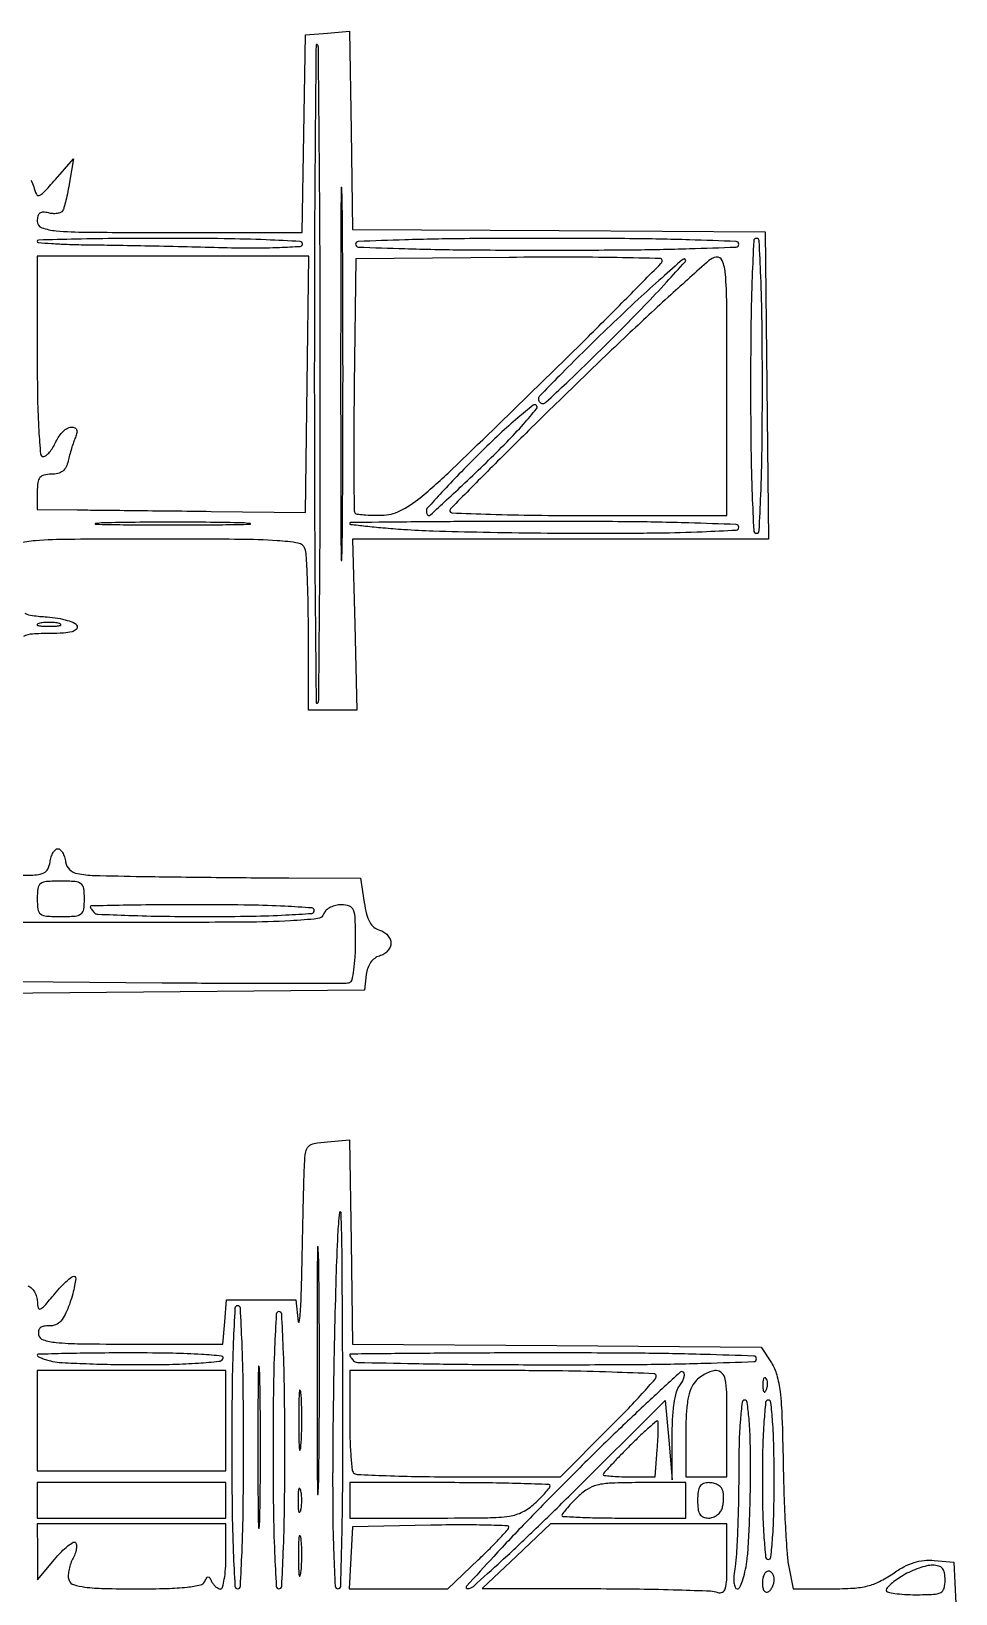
# Model space of a CAD drawing. Header units: millimetres. Extents: x -35961 to -35580, y 154458 to 154764.
# Drawn here: x -35921.816 to -35919.845, y 154645.311 to 154648.64 of the extents above; entities that cross this region are included whole.
import ezdxf

# ---------------------------------------------------------------- set-up
doc = ezdxf.new("R2010")
doc.units = ezdxf.units.MM
doc.header["$MEASUREMENT"] = 0
doc.layers.get('0').update_dxf_attribs({"color": 253})

msp = doc.modelspace()

# ---------------------------------------------------------------- linework, layer by layer
at = {"color": 0, "elevation": 0}
for points in [[(-35921.8163, 154648.322, -0.067766), (-35921.8105, 154648.3087, 0.041406), (-35921.8047, 154648.2928, 0.38218), (-35921.7985, 154648.2902, 0.12653), (-35921.7895, 154648.2961, 0.005538), (-35921.7642, 154648.3244), (-35921.7258, 154648.3683), (-35921.7341, 154648.3182, -0.008539), (-35921.7377, 154648.2982, -0.010412), (-35921.7419, 154648.2796, -0.009072), (-35921.7459, 154648.2642, -0.069472), (-35921.749, 154648.2574, -0.155806), (-35921.7532, 154648.2538, -0.063636), (-35921.7605, 154648.2517, -0.054583), (-35921.7697, 154648.2514, -0.04564), (-35921.7792, 154648.253, 0.057165), (-35921.7903, 154648.2546, 0.169092), (-35921.7975, 154648.2523, 0.173231), (-35921.8016, 154648.2461, 0.060579), (-35921.8029, 154648.2352, 0.315308), (-35921.7932, 154648.2214, 0.0662), (-35921.7628, 154648.2147, 0.019735), (-35921.6985, 154648.2118, 0.001422), (-35921.5205, 154648.2113), (-35921.2382, 154648.2113), (-35921.2347, 154648.4217), (-35921.2313, 154648.6322), (-35921.1845, 154648.6361), (-35921.1377, 154648.6399), (-35921.1342, 154648.4288), (-35921.1308, 154648.2176), (-35920.691, 154648.2152), (-35920.2513, 154648.2129), (-35920.248, 154647.8854), (-35920.2446, 154647.558), (-35920.6877, 154647.558), (-35921.1308, 154647.558), (-35921.1264, 154647.3758), (-35921.1221, 154647.1936), (-35921.1736, 154647.1936), (-35921.225, 154647.1936), (-35921.225, 154647.3559, 0.004361), (-35921.2256, 154647.4195, 0.006099), (-35921.2272, 154647.4764, 0.003815), (-35921.2296, 154647.524, 0.077482), (-35921.2326, 154647.5381, 0.266203), (-35921.2465, 154647.5494, 0.025136), (-35921.2917, 154647.5546, 0.014057), (-35921.3719, 154647.5574, 0.001741), (-35921.5467, 154647.558, 0.001405), (-35921.7344, 154647.5574, 0.016781), (-35921.8069, 154647.5546, 0.045843), (-35921.8432, 154647.5486, 0.341076)], [(-35921.8292, 154647.3999, 0.078438), (-35921.8128, 154647.3951, 0.015067), (-35921.7819, 154647.3922, -0.023779), (-35921.7588, 154647.3896, -0.034158), (-35921.7388, 154647.3849, -0.037), (-35921.7237, 154647.379, -0.204796), (-35921.7181, 154647.3727, -0.29189), (-35921.7199, 154647.3656, -0.122461), (-35921.7288, 154647.3606, -0.052838), (-35921.7466, 154647.3577, -0.013565), (-35921.7758, 154647.357, 0.016688), (-35921.8133, 154647.3557, 0.095321), (-35921.8325, 154647.3507, 0.122001)], [(-35921.8362, 154646.8418, 0.015023), (-35921.8044, 154646.8428, 0.094191), (-35921.7887, 154646.8468, 0.170441), (-35921.7802, 154646.8551, 0.079845), (-35921.7755, 154646.8701, -0.041303), (-35921.7731, 154646.8809, -0.056112), (-35921.769, 154646.8901, -0.069458), (-35921.7641, 154646.8963, -0.193098), (-35921.759, 154646.8984, -0.193098), (-35921.7538, 154646.8963, -0.069458), (-35921.7489, 154646.8901, -0.056112), (-35921.7448, 154646.8809, -0.041303), (-35921.7424, 154646.8701, 0.167425), (-35921.7342, 154646.854, 0.145964), (-35921.7173, 154646.8453, 0.039917), (-35921.6814, 154646.8415, 0.002729), (-35921.579, 154646.8393, 0.000912), (-35921.507, 154646.8383, 0.000552), (-35921.4216, 154646.8373, 0.000553), (-35921.3368, 154646.8366, 0.000972), (-35921.2668, 154646.8362), (-35921.1138, 154646.8356), (-35921.106, 154646.7835, 0.025498), (-35921.1011, 154646.759, 0.063705), (-35921.0943, 154646.742, 0.090901), (-35921.0853, 154646.731, 0.112227), (-35921.0737, 154646.725, -0.075723), (-35921.0643, 154646.7209, -0.071615), (-35921.0563, 154646.7142, -0.075851), (-35921.051, 154646.7059, -0.106375), (-35921.0491, 154646.6974, -0.10583), (-35921.0509, 154646.6888, -0.075852), (-35921.0563, 154646.6805, -0.07174), (-35921.0642, 154646.6738, -0.07614), (-35921.0735, 154646.6698, 0.096063), (-35921.0838, 154646.6648, 0.078321), (-35921.0924, 154646.6561, 0.070384), (-35921.0985, 154646.6442, 0.055797), (-35921.1018, 154646.6301), (-35921.1056, 154646.5968), (-35921.4983, 154646.5935), (-35921.8909, 154646.5902)], [(-35921.8228, 154645.9673, -0.103529), (-35921.8152, 154645.9624, -0.065705), (-35921.8087, 154645.954, -0.061867), (-35921.8042, 154645.9436, -0.067501), (-35921.8026, 154645.9328, 0.060828), (-35921.8009, 154645.9201, 0.467139), (-35921.7961, 154645.9178, 0.105605), (-35921.7874, 154645.9244, 0.006235), (-35921.7659, 154645.9497, -0.015529), (-35921.7514, 154645.9661, -0.025998), (-35921.7382, 154645.9788, -0.024313), (-35921.7273, 154645.9873, -0.365231), (-35921.7228, 154645.9869, -0.22814), (-35921.721, 154645.9819, -0.018634), (-35921.7232, 154645.9676, -0.022084), (-35921.7273, 154645.95, -0.01508), (-35921.7334, 154645.9305, -0.024017), (-35921.7432, 154645.9063, -0.075813), (-35921.7528, 154645.8917, -0.115144), (-35921.7638, 154645.8841, -0.104913), (-35921.7774, 154645.8818, 0.05134), (-35921.7889, 154645.881, 0.132215), (-35921.7964, 154645.8776, 0.169847), (-35921.8001, 154645.8715, 0.099494), (-35921.8001, 154645.8629, 0.278137), (-35921.7904, 154645.8521, 0.048903), (-35921.7625, 154645.8465, 0.022063), (-35921.7109, 154645.8437, 0.002932), (-35921.6017, 154645.843), (-35921.4072, 154645.843), (-35921.4033, 154645.8901), (-35921.3994, 154645.9373), (-35921.3255, 154645.9373), (-35921.2516, 154645.9373), (-35921.2467, 154645.8901, 0.856716), (-35921.2446, 154645.89, 0.034423), (-35921.2423, 154645.9067, 0.008688), (-35921.2402, 154645.9505, 0.003157), (-35921.2386, 154646.0126, -0.000661), (-35921.2372, 154646.0808, -0.000778), (-35921.2357, 154646.1453, -0.000681), (-35921.2343, 154646.1999, -0.004867), (-35921.2333, 154646.2262, -0.026258), (-35921.2307, 154646.2524, -0.16244), (-35921.2246, 154646.2642, -0.152036), (-35921.2124, 154646.2705, -0.02216), (-35921.1845, 154646.2741), (-35921.1376, 154646.278), (-35921.1342, 154646.0605), (-35921.1308, 154645.843), (-35920.6955, 154645.8397), (-35920.2603, 154645.8364), (-35920.2383, 154645.8029, -0.08007), (-35920.2269, 154645.7775, -0.035644), (-35920.22, 154645.7414, -0.020667), (-35920.2158, 154645.6864, -0.004657), (-35920.2134, 154645.5926, 0.00434), (-35920.2116, 154645.5215, 0.005057), (-35920.2086, 154645.4539, 0.004508), (-35920.205, 154645.3969, 0.030208), (-35920.2012, 154645.3687), (-35920.192, 154645.3216), (-35920.1093, 154645.3216, 0.015459), (-35920.064, 154645.323, 0.045737), (-35920.0334, 154645.3278, 0.056247), (-35920.0077, 154645.3373, 0.034166), (-35919.9799, 154645.3539, -0.028959), (-35919.9563, 154645.3683, -0.045389), (-35919.9344, 154645.3776, -0.050641), (-35919.9131, 154645.3821, -0.050516), (-35919.8913, 154645.3822), (-35919.8493, 154645.3782), (-35919.8455, 154645.2906, 0.014443)]]:
    msp.add_lwpolyline(points, format="xyb", dxfattribs=at)
for points in [[(-35921.2124, 154647.9098, 0.000886), (-35921.212, 154647.6388, 0.001499), (-35921.2105, 154647.4119, 0.000128), (-35921.2085, 154647.2098, 0.66455), (-35921.2057, 154647.2087, 0.196528), (-35921.203, 154647.2152, 0.000125), (-35921.2012, 154647.4176, 0.001483), (-35921.1999, 154647.6434, 0.000902), (-35921.1997, 154647.9104, 0.00082), (-35921.2003, 154648.1773, 0.001349), (-35921.2019, 154648.403, 0.000104), (-35921.2038, 154648.6055, 0.196326), (-35921.2063, 154648.6114, 0.664893), (-35921.2088, 154648.6104, 0.000106), (-35921.2106, 154648.4078, 0.001363), (-35921.212, 154648.1807, 0.000806)], [(-35921.1563, 154647.9098, 0.000414), (-35921.1561, 154647.6552, 0.002079), (-35921.1553, 154647.5127, 0.969982), (-35921.154, 154647.5127, 0.01025), (-35921.1528, 154647.5548, 0.001571), (-35921.1517, 154647.7164, 0.000922), (-35921.1513, 154647.9098, 0.000922), (-35921.1517, 154648.1031, 0.001571), (-35921.1528, 154648.2647, 0.01025), (-35921.154, 154648.3069, 0.969982), (-35921.1553, 154648.3068, 0.002079), (-35921.1561, 154648.1643, 0.000414)], [(-35921.8029, 154648.1924, 0.389694), (-35921.8006, 154648.1899, 0.003539), (-35921.7725, 154648.1877, 0.009442), (-35921.739, 154648.186, 0.005681), (-35921.6993, 154648.1851, -0.001886), (-35921.6473, 154648.1844, -0.000685), (-35921.5735, 154648.1831, -0.000679), (-35921.4927, 154648.1813, -0.000809), (-35921.4166, 154648.1795, 0.005298), (-35921.3431, 154648.1783, 0.011392), (-35921.2865, 154648.1794, 0.00596), (-35921.2423, 154648.1817, 0.395425), (-35921.2376, 154648.1868, 0.399089), (-35921.2426, 154648.192, 0.002411), (-35921.315, 154648.1955, 0.0072), (-35921.4044, 154648.1979, 0.003368), (-35921.5202, 154648.1987, 0.002082), (-35921.6286, 154648.1983, 0.003472), (-35921.7199, 154648.1969, 0.000486), (-35921.8004, 154648.195, 0.407155)], [(-35921.1245, 154648.1862, 0.403301), (-35921.1188, 154648.1802, 0.00166), (-35921.0193, 154648.1768, 0.005564), (-35920.8926, 154648.1743, 0.002126), (-35920.7162, 154648.1736, 0.002126), (-35920.5398, 154648.1743, 0.005564), (-35920.4131, 154648.1768, 0.00166), (-35920.3136, 154648.1802, 0.403301), (-35920.3078, 154648.1862, 0.403301), (-35920.3136, 154648.1921, 0.00166), (-35920.4131, 154648.1955, 0.005564), (-35920.5398, 154648.198, 0.002126), (-35920.7162, 154648.1987, 0.002126), (-35920.8926, 154648.198, 0.005564), (-35921.0193, 154648.1955, 0.00166), (-35921.1188, 154648.1921, 0.403301)], [(-35920.2827, 154647.8846, 0.002823), (-35920.282, 154647.75, 0.007172), (-35920.2794, 154647.6522, 0.002689), (-35920.276, 154647.5761, 0.39943), (-35920.2702, 154647.5705, 0.39943), (-35920.2643, 154647.5761, 0.002689), (-35920.2609, 154647.6522, 0.007172), (-35920.2583, 154647.75, 0.002823), (-35920.2576, 154647.8846, 0.002823), (-35920.2583, 154648.0193, 0.007172), (-35920.2609, 154648.1171, 0.002689), (-35920.2643, 154648.1932, 0.39943), (-35920.2702, 154648.1987, 0.39943), (-35920.276, 154648.1932, 0.002689), (-35920.2794, 154648.1171, 0.007172), (-35920.282, 154648.0193, 0.002823)], [(-35921.8029, 154647.6585), (-35921.8029, 154647.6208), (-35921.7181, 154647.6202, -0.000792), (-35921.6726, 154647.6198, -0.000205), (-35921.5992, 154647.619, -0.000208), (-35921.5155, 154647.6181, -0.000212), (-35921.4323, 154647.6171), (-35921.2313, 154647.6145), (-35921.2276, 154647.8878), (-35921.2239, 154648.161), (-35921.5134, 154648.161), (-35921.8029, 154648.161), (-35921.8029, 154647.9475, 0.004221), (-35921.8022, 154647.8557, 0.010783), (-35921.7996, 154647.7893, 0.006012), (-35921.796, 154647.7393, 0.389802), (-35921.7901, 154647.7339, 0.171894), (-35921.7842, 154647.736, 0.044326), (-35921.7768, 154647.7431, 0.039814), (-35921.7694, 154647.7533, 0.031507), (-35921.763, 154647.7653, -0.044382), (-35921.7561, 154647.7773, -0.049361), (-35921.7475, 154647.7875, -0.055538), (-35921.7385, 154647.7944, -0.13752), (-35921.7305, 154647.7967, -0.091981), (-35921.723, 154647.7953, -0.207411), (-35921.719, 154647.7913, -0.151786), (-35921.7184, 154647.7846, -0.045338), (-35921.7215, 154647.7747, 0.016781), (-35921.7255, 154647.7643, 0.008485), (-35921.7299, 154647.7509, 0.008417), (-35921.7339, 154647.7369, 0.012403), (-35921.7369, 154647.7244, -0.065394), (-35921.7415, 154647.7117, -0.108262), (-35921.7487, 154647.7029, -0.10594), (-35921.7591, 154647.6979, -0.060692), (-35921.773, 154647.6962, 0.0535), (-35921.7886, 154647.6945, 0.173108), (-35921.7973, 154647.6891, 0.138619), (-35921.8017, 154647.6785, 0.030108)], [(-35921.1273, 154647.8867, 0.001851), (-35921.1283, 154647.7836, 0.002999), (-35921.1282, 154647.6959, 0.000505), (-35921.1276, 154647.6185, 0.196872), (-35921.1255, 154647.6135, 0.167356), (-35921.1213, 154647.6114, 0.009527), (-35921.1068, 154647.6099, 0.01372), (-35921.089, 154647.6089, 0.009577), (-35921.069, 154647.6087, 0.113166), (-35921.03, 154647.6181, 0.056948), (-35920.9872, 154647.6458, 0.01958), (-35920.9191, 154647.7064, 0.001528), (-35920.7443, 154647.8757, 0.001714), (-35920.6395, 154647.9786, 0.002785), (-35920.5513, 154648.0667, 0.00043), (-35920.4737, 154648.1453, 0.200737), (-35920.471, 154648.1518, 0.403543), (-35920.4749, 154648.1557, 0.000854), (-35920.567, 154648.1576, 0.00461), (-35920.6724, 154648.1587, 0.002766), (-35920.7975, 154648.1581), (-35921.1239, 154648.1548)], [(-35920.9235, 154647.6177, 0.403622), (-35920.9197, 154647.6139, 0.001018), (-35920.8367, 154647.611, 0.005035), (-35920.7414, 154647.6089, 0.003021), (-35920.6282, 154647.6082), (-35920.333, 154647.6082), (-35920.333, 154647.8855, 0.001437), (-35920.3335, 154648.0594, 0.019861), (-35920.3363, 154648.1223, 0.070397), (-35920.343, 154648.1512, 0.357931), (-35920.3563, 154648.1588, 0.140661), (-35920.3717, 154648.1513, 0.00181), (-35920.4527, 154648.0785, 0.005088), (-35920.5456, 154647.9924, 0.003295), (-35920.6516, 154647.891, 0.001688), (-35920.7558, 154647.7892, 0.002742), (-35920.8436, 154647.7019, 0.000422), (-35920.9208, 154647.6242, 0.197832)], [(-35920.735, 154647.8562, 0.102504), (-35920.7343, 154647.8527, 0.098695), (-35920.7322, 154647.8497, 0.097091), (-35920.7291, 154647.8476, 0.095677), (-35920.7254, 154647.8469, 0.18986), (-35920.719, 154647.8495, 0.001281), (-35920.6745, 154647.8911, 0.004768), (-35920.624, 154647.9396, 0.003), (-35920.5658, 154647.9973, 0.003865), (-35920.5088, 154648.0554, 0.006439), (-35920.4617, 154648.1053, 0.00166), (-35920.4219, 154648.1489, 0.399887), (-35920.4221, 154648.1538, 0.394384), (-35920.427, 154648.154, 0.001652), (-35920.4715, 154648.1149, 0.006421), (-35920.5224, 154648.0688, 0.003859), (-35920.5816, 154648.0128, 0.002953), (-35920.6404, 154647.9557, 0.004704), (-35920.69, 154647.9061, 0.001226), (-35920.7325, 154647.8624, 0.194995)], [(-35920.9737, 154647.6179, 0.052104), (-35920.9733, 154647.6142, 0.071989), (-35920.9722, 154647.6111, 0.091959), (-35920.9705, 154647.609, 0.178951), (-35920.9685, 154647.6082, 0.187856), (-35920.9649, 154647.6096, 0.00066), (-35920.9305, 154647.6413, 0.003378), (-35920.8917, 154647.6776, 0.002098), (-35920.8465, 154647.7208, 0.007583), (-35920.8024, 154647.7646, 0.012618), (-35920.7668, 154647.803, 0.006239), (-35920.7388, 154647.8356, 0.388761), (-35920.7391, 154647.8426, 0.382239), (-35920.7461, 154647.843, 0.006446), (-35920.7787, 154647.8162, 0.012836), (-35920.8172, 154647.7821, 0.007735), (-35920.861, 154647.7398, 0.004036), (-35920.9042, 154647.6961, 0.006307), (-35920.9406, 154647.6577, 0.002218), (-35920.9713, 154647.6243, 0.186487)], [(-35921.6616, 154647.5925, 0.027484), (-35921.6792, 154647.591, 0.921279), (-35921.6791, 154647.5897, 0.005617), (-35921.6198, 154647.5887, 0.00112), (-35921.514, 154647.5885, 0.00112), (-35921.4081, 154647.5887, 0.005617), (-35921.3488, 154647.5897, 0.921279), (-35921.3487, 154647.591, 0.027484), (-35921.3663, 154647.5925, 0.004245), (-35921.4335, 154647.5937, 0.002492), (-35921.514, 154647.5941, 0.002492), (-35921.5944, 154647.5937, 0.004245)], [(-35921.137, 154647.5913, 0.381076), (-35921.1353, 154647.5894, 0.001409), (-35921.1033, 154647.5858, 0.00592), (-35921.0661, 154647.5821, 0.003568), (-35921.022, 154647.5787, 0.010383), (-35920.959, 154647.5755, 0.002412), (-35920.8528, 154647.5729, 0.002487), (-35920.7306, 154647.5711, 0.002434), (-35920.6074, 154647.5705, 0.002972), (-35920.4792, 154647.5713, 0.007506), (-35920.3859, 154647.5738, 0.002929), (-35920.3134, 154647.5773, 0.398592), (-35920.3078, 154647.5831, 0.403491), (-35920.3136, 154647.589, 0.001614), (-35920.4146, 154647.5924, 0.005482), (-35920.5433, 154647.5949, 0.002092), (-35920.7224, 154647.5957, 0.000995), (-35920.8814, 154647.5953, 0.001659), (-35921.0153, 154647.5944, 0.000111), (-35921.1353, 154647.5931, 0.410979)], [(-35921.7998, 154647.3782, 0.161593), (-35921.803, 154647.3761, 0.542911), (-35921.8024, 154647.3741, 0.052887), (-35921.7935, 154647.3728, 0.011065), (-35921.7778, 154647.3724, 0.011065), (-35921.7621, 154647.3728, 0.052887), (-35921.7532, 154647.3741, 0.542911), (-35921.7526, 154647.3761, 0.161593), (-35921.7558, 154647.3782, 0.039571), (-35921.7658, 154647.38, 0.024357), (-35921.7778, 154647.3805, 0.024357), (-35921.7898, 154647.38, 0.039571)], [(-35921.8029, 154646.7916, 0.033956), (-35921.8014, 154646.7693, 0.200505), (-35921.7956, 154646.7594, 0.14616), (-35921.7833, 154646.7549, 0.015744), (-35921.7527, 154646.7539, 0.015744), (-35921.722, 154646.7549, 0.14616), (-35921.7097, 154646.7594, 0.200505), (-35921.7039, 154646.7693, 0.033956), (-35921.7024, 154646.7916, 0.033956), (-35921.7039, 154646.8139, 0.200505), (-35921.7097, 154646.8238, 0.14616), (-35921.722, 154646.8283, 0.015744), (-35921.7527, 154646.8293, 0.015744), (-35921.7833, 154646.8283, 0.14616), (-35921.7956, 154646.8238, 0.200505), (-35921.8014, 154646.8139, 0.033956)], [(-35921.9268, 154646.6789), (-35921.9246, 154646.6164), (-35921.537, 154646.6129, 0.001038), (-35921.3876, 154646.6119, 0.00165), (-35921.2597, 154646.6117, 0.000335), (-35921.1471, 154646.6119, 0.080236), (-35921.137, 154646.6136, 0.262988), (-35921.1321, 154646.6191, 0.018121), (-35921.1282, 154646.6402, 0.022069), (-35921.1254, 154646.6672, 0.014512), (-35921.1245, 154646.6984, 0.00669), (-35921.1252, 154646.7487, 0.082739), (-35921.1288, 154646.7675, 0.220826), (-35921.1375, 154646.7761, 0.086335), (-35921.1546, 154646.779, 0.058092), (-35921.1666, 154646.7776, 0.059009), (-35921.1779, 154646.7735, 0.065064), (-35921.1869, 154646.7674, 0.119725), (-35921.1918, 154646.7602, -0.279862), (-35921.2058, 154646.7494, -0.01557), (-35921.263, 154646.7447, -0.011142), (-35921.3601, 154646.7419, -0.001506), (-35921.5641, 154646.7413), (-35921.929, 154646.7413)], [(-35921.6899, 154646.7748, 0.120635), (-35921.6893, 154646.7727, 0.026952), (-35921.6874, 154646.7694, 0.026473), (-35921.6847, 154646.7658, 0.022886), (-35921.6815, 154646.7623, 0.188134), (-35921.6737, 154646.7589, 0.001621), (-35921.6079, 154646.7564, 0.005368), (-35921.5317, 154646.7545, 0.0034), (-35921.4428, 154646.7539, 0.003977), (-35921.3452, 154646.7547, 0.009646), (-35921.2732, 154646.7572, 0.004666), (-35921.2177, 154646.7607, 0.392945), (-35921.2124, 154646.7665, 0.393821), (-35921.2178, 154646.7722, 0.004385), (-35921.2753, 154646.7757, 0.009325), (-35921.3498, 154646.7782, 0.003821), (-35921.4511, 154646.779, 0.001644), (-35921.5427, 154646.7787, 0.002742), (-35921.6197, 154646.7778, 0.000303), (-35921.6882, 154646.7765, 0.408731)], [(-35921.1732, 154645.6075, 0.003091), (-35921.1731, 154645.4847, 0.007894), (-35921.1711, 154645.3958, 0.003261), (-35921.168, 154645.3271, 0.399221), (-35921.1622, 154645.3216, 0.406217), (-35921.1562, 154645.3274, 0.001311), (-35921.1534, 154645.4412, 0.004892), (-35921.1516, 154645.586, 0.001819), (-35921.1518, 154645.7896, 0.000644), (-35921.1533, 154646.0306, 0.007782), (-35921.1554, 154646.1233, 0.922103), (-35921.1587, 154646.1234, 0.018861), (-35921.1628, 154646.0755, 0.004651), (-35921.1663, 154645.9858, 0.001857), (-35921.1695, 154645.8628, 0.001838), (-35921.1719, 154645.7302, 0.002315)], [(-35921.2067, 154645.7865, 0.000655), (-35921.2065, 154645.6175, 0.003285), (-35921.2056, 154645.5229, 0.953033), (-35921.2044, 154645.5229, 0.016166), (-35921.203, 154645.5509, 0.002483), (-35921.2019, 154645.6582, 0.001457), (-35921.2015, 154645.7865, 0.001457), (-35921.2019, 154645.9148, 0.002483), (-35921.203, 154646.0221, 0.016166), (-35921.2044, 154646.0501, 0.953033), (-35921.2056, 154646.05, 0.003285), (-35921.2065, 154645.9554, 0.000655)], [(-35921.3883, 154645.6232, 0.002951), (-35921.3876, 154645.494, 0.007459), (-35921.3851, 154645.4002, 0.002895), (-35921.3816, 154645.3272, 0.398709), (-35921.3758, 154645.3216, 0.398709), (-35921.3699, 154645.3272, 0.002895), (-35921.3665, 154645.4002, 0.007459), (-35921.364, 154645.494, 0.002951), (-35921.3632, 154645.6232, 0.002951), (-35921.364, 154645.7523, 0.007459), (-35921.3665, 154645.8462, 0.002895), (-35921.3699, 154645.9192, 0.398709), (-35921.3758, 154645.9247, 0.398709), (-35921.3816, 154645.9192, 0.002895), (-35921.3851, 154645.8462, 0.007459), (-35921.3876, 154645.7523, 0.002951)], [(-35921.3004, 154645.6169, 0.00302), (-35921.2996, 154645.4905, 0.007612), (-35921.2971, 154645.3986, 0.003007), (-35921.2936, 154645.3271, 0.398323), (-35921.2878, 154645.3216, 0.398323), (-35921.282, 154645.3271, 0.003007), (-35921.2785, 154645.3986, 0.007612), (-35921.276, 154645.4905, 0.00302), (-35921.2753, 154645.6169, 0.00302), (-35921.276, 154645.7432, 0.007612), (-35921.2785, 154645.8352, 0.003007), (-35921.282, 154645.9066, 0.398323), (-35921.2878, 154645.9121, 0.398323), (-35921.2936, 154645.9066, 0.003007), (-35921.2971, 154645.8352, 0.007612), (-35921.2996, 154645.7432, 0.00302)], [(-35921.8029, 154645.8194, 0.276979), (-35921.8016, 154645.8171, 0.01921), (-35921.7946, 154645.8137, 0.022936), (-35921.7855, 154645.8102, 0.014896), (-35921.7747, 154645.807, 0.051426), (-35921.756, 154645.804, 0.0041), (-35921.706, 154645.8016, 0.005517), (-35921.6462, 154645.7998, 0.004202), (-35921.5807, 154645.7992, 0.00638), (-35921.5137, 154645.8, 0.011706), (-35921.4592, 154645.8026, 0.006757), (-35921.4157, 154645.8063, 0.23385), (-35921.4072, 154645.8116, 0.553821), (-35921.41, 154645.8174, 0.009152), (-35921.453, 154645.821, 0.011958), (-35921.5139, 154645.8234, 0.004211), (-35921.6012, 154645.8242, 0.002237), (-35921.6785, 154645.8238, 0.00373), (-35921.7437, 154645.8228, 0.00056), (-35921.801, 154645.8213, 0.406587)], [(-35921.137, 154645.82, 0.120635), (-35921.1365, 154645.8178, 0.026952), (-35921.1346, 154645.8146, 0.026473), (-35921.1319, 154645.8109, 0.022886), (-35921.1287, 154645.8074, 0.193369), (-35921.1207, 154645.804, 0.000507), (-35920.9979, 154645.8015, 0.002986), (-35920.8588, 154645.7997, 0.001844), (-35920.6952, 154645.799, 0.002037), (-35920.5114, 154645.7998, 0.00535), (-35920.3796, 154645.8023, 0.00154), (-35920.2759, 154645.8057, 0.403793), (-35920.2702, 154645.8116, 0.404023), (-35920.2759, 154645.8176, 0.001485), (-35920.3817, 154645.8209, 0.00525), (-35920.5161, 154645.8234, 0.001995), (-35920.7036, 154645.8242, 0.000905), (-35920.8698, 154645.8239, 0.00151), (-35921.0097, 154645.8229, 0.000092), (-35921.1353, 154645.8217, 0.411279)], [(-35921.3326, 154645.6232, 0.001067), (-35921.3324, 154645.5128, 0.005351), (-35921.3315, 154645.451, 0.924825), (-35921.3301, 154645.4509, 0.026205), (-35921.3287, 154645.4693, 0.004044), (-35921.3275, 154645.5393, 0.002374), (-35921.3271, 154645.6232, 0.002374), (-35921.3275, 154645.707, 0.004044), (-35921.3287, 154645.7771, 0.026205), (-35921.3301, 154645.7954, 0.924825), (-35921.3315, 154645.7953, 0.005351), (-35921.3324, 154645.7335, 0.001067)], [(-35921.137, 154645.6818, 0.007459), (-35921.1364, 154645.6411, 0.011027), (-35921.1346, 154645.6054, 0.006456), (-35921.132, 154645.5758, 0.173108), (-35921.1287, 154645.5687, 0.18735), (-35921.121, 154645.5653, 0.001823), (-35921.0593, 154645.5628, 0.0057), (-35920.9876, 154645.5609, 0.003624), (-35920.9042, 154645.5603), (-35920.6881, 154645.5603), (-35920.5859, 154645.6622, 0.005123), (-35920.5467, 154645.7021, 0.007866), (-35920.5137, 154645.7375, 0.003406), (-35920.4864, 154645.7681, 0.182269), (-35920.4837, 154645.7753, 0.402826), (-35920.4882, 154645.7799, 0.001207), (-35920.5787, 154645.7832, 0.005423), (-35920.6838, 154645.7857, 0.003128), (-35920.8104, 154645.7865), (-35921.137, 154645.7865)], [(-35920.4209, 154645.6504), (-35920.4209, 154645.5603), (-35920.3769, 154645.5603), (-35920.333, 154645.5603), (-35920.333, 154645.6734, 0.004839), (-35920.3336, 154645.7398, 0.045743), (-35920.3368, 154645.768, 0.144686), (-35920.3438, 154645.7813, 0.201107), (-35920.3561, 154645.7865, 0.079144), (-35920.3665, 154645.7848, 0.041415), (-35920.3786, 154645.7797, 0.039866), (-35920.3905, 154645.7723, 0.04863), (-35920.4001, 154645.7635, 0.090746), (-35920.4099, 154645.7477, 0.047965), (-35920.4162, 154645.7255, 0.033257), (-35920.4198, 154645.6945, 0.01222)], [(-35920.6695, 154645.5567, 0.003668), (-35920.7583, 154645.4665, 0.006514), (-35920.83, 154645.3908, 0.002467), (-35920.8881, 154645.3271, 0.658243), (-35920.8857, 154645.3221, 0.178556), (-35920.8735, 154645.3269, 0.002504), (-35920.8134, 154645.3812, 0.006623), (-35920.7443, 154645.4459, 0.004269), (-35920.6659, 154645.5227), (-35920.4649, 154645.7229), (-35920.4572, 154645.6385), (-35920.4495, 154645.5541), (-35920.4498, 154645.6446, -0.013733), (-35920.4488, 154645.6836, -0.023207), (-35920.4456, 154645.7162, -0.026131), (-35920.4406, 154645.7413, -0.111252), (-35920.4337, 154645.7548, 0.044942), (-35920.4281, 154645.763, 0.061281), (-35920.4247, 154645.7713, 0.077), (-35920.4238, 154645.7784, 0.188761), (-35920.4259, 154645.7831, 0.402058), (-35920.4327, 154645.7832, 0.001303), (-35920.501, 154645.7201, 0.005698), (-35920.5788, 154645.6462, 0.003419)], [(-35920.2566, 154645.754, 0.018894), (-35920.2559, 154645.7447, 0.168741), (-35920.2541, 154645.741, 0.470617), (-35920.2518, 154645.7412, 0.054073), (-35920.249, 154645.7464, 0.051402), (-35920.247, 154645.7533, 0.05415), (-35920.2466, 154645.7603, 0.060344), (-35920.2476, 154645.7664, 0.126455), (-35920.25, 154645.7705, 0.296942), (-35920.2527, 154645.7711, 0.208169), (-35920.2551, 154645.7688, 0.077125), (-35920.2565, 154645.7628, 0.028489)], [(-35921.2457, 154645.6797, 0.003413), (-35921.2454, 154645.6392, 0.018965), (-35921.2442, 154645.6175, 0.826233), (-35921.2426, 154645.6173, 0.052772), (-35921.2409, 154645.6267, 0.012009), (-35921.2394, 154645.6535, 0.007758), (-35921.2389, 154645.6847, 0.007799), (-35921.2394, 154645.7151, 0.014578), (-35921.2409, 154645.7398, 0.131812), (-35921.2427, 154645.7444, 0.702197), (-35921.2443, 154645.744, 0.016184), (-35921.2454, 154645.7203, 0.003584)], [(-35920.3159, 154645.3687, 0.021212), (-35920.3182, 154645.3496, 0.044695), (-35920.3181, 154645.3346, 0.066281), (-35920.3158, 154645.3248, 0.311082), (-35920.3112, 154645.3216, 0.284341), (-35920.3059, 154645.3249, 0.031176), (-35920.3, 154645.3387, 0.030678), (-35920.2947, 154645.3576, 0.019784), (-35920.2907, 154645.3799, 0.019266), (-35920.2876, 154645.4115, 0.004859), (-35920.2851, 154645.463, 0.004952), (-35920.2833, 154645.522, 0.004979), (-35920.2827, 154645.5809, 0.00691), (-35920.2835, 154645.6398, 0.015041), (-35920.2861, 154645.6848, 0.01027), (-35920.2898, 154645.7189, 0.37695), (-35920.2953, 154645.7237, 0.379853), (-35920.3008, 154645.7188, 0.009095), (-35920.3045, 154645.682, 0.014031), (-35920.3071, 154645.6335, 0.006332), (-35920.308, 154645.5698, -0.004555), (-35920.3086, 154645.5074, -0.005072), (-35920.3104, 154645.4472, -0.004702), (-35920.3129, 154645.396, -0.026404)], [(-35920.2576, 154645.5541, 0.00564), (-35920.2568, 154645.4833, 0.012845), (-35920.2542, 154645.43, 0.007812), (-35920.2506, 154645.3894, 0.383731), (-35920.245, 154645.3844, 0.383731), (-35920.2395, 154645.3894, 0.007812), (-35920.2358, 154645.43, 0.012845), (-35920.2333, 154645.4833, 0.00564), (-35920.2325, 154645.5541, 0.00564), (-35920.2333, 154645.6248, 0.012845), (-35920.2358, 154645.6781, 0.007812), (-35920.2395, 154645.7187, 0.383731), (-35920.245, 154645.7237, 0.383731), (-35920.2506, 154645.7187, 0.007812), (-35920.2542, 154645.6781, 0.012845), (-35920.2568, 154645.6248, 0.00564)], [(-35920.5968, 154645.565, 0.382318), (-35920.5951, 154645.5631, 0.00664), (-35920.5806, 154645.5617, 0.013035), (-35920.5627, 154645.5607, 0.007854), (-35920.5415, 154645.5603), (-35920.4863, 154645.5603), (-35920.4817, 154645.6178, 0.006146), (-35920.4802, 154645.64, 0.009411), (-35920.4795, 154645.6594, 0.004499), (-35920.4794, 154645.6756, 0.19869), (-35920.4807, 154645.6787, 0.391678), (-35920.4834, 154645.6788, 0.003772), (-35920.4997, 154645.6647, 0.009753), (-35920.5186, 154645.6473, 0.005863), (-35920.5405, 154645.6259, 0.003842), (-35920.5621, 154645.604, 0.006022), (-35920.5803, 154645.5848, 0.00203), (-35920.5956, 154645.568, 0.186577)], [(-35921.2472, 154645.5101, 0.011065), (-35921.2469, 154645.4944, 0.052887), (-35921.2455, 154645.4855, 0.542911), (-35921.2436, 154645.4848, 0.161593), (-35921.2415, 154645.4881, 0.039571), (-35921.2397, 154645.4981, 0.024357), (-35921.2391, 154645.5101, 0.024357), (-35921.2397, 154645.5221, 0.039571), (-35921.2415, 154645.5321, 0.161593), (-35921.2436, 154645.5353, 0.542911), (-35921.2455, 154645.5347, 0.052887), (-35921.2469, 154645.5258, 0.011065)], [(-35921.137, 154645.5101), (-35921.137, 154645.4724), (-35920.9567, 154645.4724, 0.003016), (-35920.8425, 154645.4731, 0.032811), (-35920.7967, 154645.4766, 0.081226), (-35920.7686, 154645.4855, 0.070104), (-35920.7431, 154645.5032, 0.010364), (-35920.7304, 154645.5155, 0.014788), (-35920.7196, 154645.527, 0.010658), (-35920.7113, 154645.5368, 0.171697), (-35920.7099, 154645.5409, 0.403627), (-35920.7126, 154645.5437, 0.001018), (-35920.7726, 154645.5458, 0.005033), (-35920.8416, 154645.5473, 0.003019), (-35920.9235, 154645.5478), (-35921.137, 154645.5478)], [(-35920.6848, 154645.4781, 0.399477), (-35920.6826, 154645.4758, 0.001828), (-35920.646, 154645.4741, 0.006759), (-35920.6034, 154645.4728, 0.004057), (-35920.5528, 154645.4724), (-35920.4209, 154645.4724), (-35920.4209, 154645.5101), (-35920.4209, 154645.5478), (-35920.5209, 154645.5478, 0.008549), (-35920.5795, 154645.5468, 0.050955), (-35920.6098, 154645.5426, 0.086036), (-35920.6312, 154645.5334, 0.05111), (-35920.6528, 154645.5158, 0.008318), (-35920.665, 154645.5031, 0.012129), (-35920.6754, 154645.4915, 0.007687), (-35920.6835, 154645.4816, 0.169821)], [(-35920.3958, 154645.5101, 0.031112), (-35920.3946, 154645.4917, 0.109483), (-35920.3907, 154645.4805, 0.160891), (-35920.3834, 154645.4745, 0.093294), (-35920.3721, 154645.4724, 0.086665), (-35920.3627, 154645.474, 0.074362), (-35920.3537, 154645.4789, 0.075359), (-35920.3467, 154645.486, 0.093638), (-35920.3428, 154645.4944, 0.034144), (-35920.341, 154645.5039, 0.026542), (-35920.3403, 154645.5145, 0.027192), (-35920.3407, 154645.5245, 0.056791), (-35920.3423, 154645.5321, 0.120763), (-35920.3462, 154645.5381, 0.068707), (-35920.3531, 154645.5432, 0.062186), (-35920.3621, 154645.5466, 0.060746), (-35920.3717, 154645.5478, 0.089622), (-35920.3833, 154645.5457, 0.162596), (-35920.3906, 154645.5397, 0.111619), (-35920.3946, 154645.5286, 0.030982)], [(-35921.8026, 154645.4002), (-35921.8023, 154645.3405), (-35921.7659, 154645.3844, -0.019249), (-35921.7513, 154645.4006, -0.032065), (-35921.7377, 154645.4129, -0.034786), (-35921.7265, 154645.4207, -0.342452), (-35921.7212, 154645.42, -0.190154), (-35921.719, 154645.415, -0.052336), (-35921.7196, 154645.4062, -0.045002), (-35921.7225, 154645.3956, -0.034041), (-35921.7275, 154645.3845, 0.041946), (-35921.7326, 154645.3728, 0.038657), (-35921.7358, 154645.3601, 0.040949), (-35921.7368, 154645.3483, 0.093235), (-35921.7352, 154645.3395, 0.231106), (-35921.7255, 154645.3305, 0.043235), (-35921.7012, 154645.3253, 0.025289), (-35921.6608, 154645.3224, 0.005487), (-35921.5908, 154645.3216, 0.006348), (-35921.5263, 154645.3224, 0.02065), (-35921.4836, 154645.3253, 0.025464), (-35921.4553, 154645.3298, 0.235293), (-35921.4459, 154645.3373, -0.029131), (-35921.4418, 154645.345, -0.260055), (-35921.4386, 154645.3468, -0.260055), (-35921.4354, 154645.345, -0.029131), (-35921.4313, 154645.3373, 0.055318), (-35921.4276, 154645.3313, 0.05465), (-35921.4227, 154645.3262, 0.05968), (-35921.4174, 154645.3228, 0.114573), (-35921.4124, 154645.3216, 0.340374), (-35921.4079, 154645.3251, 0.023342), (-35921.4043, 154645.3419, 0.025624), (-35921.4017, 154645.3642, 0.01567), (-35921.4009, 154645.3907), (-35921.4009, 154645.4598), (-35921.6019, 154645.4598), (-35921.8029, 154645.4598)], [(-35921.1346, 154645.3876), (-35921.1384, 154645.3216), (-35921.0332, 154645.3216), (-35920.9281, 154645.3216), (-35920.863, 154645.3834, 0.00579), (-35920.838, 154645.4077, 0.008833), (-35920.817, 154645.4293, 0.004161), (-35920.7997, 154645.448, 0.186248), (-35920.7978, 154645.4529, 0.404486), (-35920.8008, 154645.4559, 0.002075), (-35920.8467, 154645.4573, 0.007203), (-35920.9005, 154645.4578, 0.004318), (-35920.9643, 154645.4571), (-35921.1308, 154645.4535)], [(-35920.7818, 154645.3911), (-35920.8544, 154645.3223), (-35920.6135, 154645.322, -0.002939), (-35920.5198, 154645.3213, -0.004344), (-35920.4376, 154645.3195, -0.002038), (-35920.3678, 154645.3171, -0.08209), (-35920.3528, 154645.314, 0.205585), (-35920.3429, 154645.3144, 0.214744), (-35920.3366, 154645.3218, 0.062375), (-35920.3336, 154645.3409, 0.007716), (-35920.333, 154645.3831), (-35920.333, 154645.4598), (-35920.5211, 154645.4598), (-35920.7093, 154645.4598)], [(-35921.2462, 154645.3907, 0.005499), (-35921.2459, 154645.3637, 0.031761), (-35921.2446, 154645.3495, 0.756877), (-35921.2429, 154645.3493, 0.069146), (-35921.241, 154645.3564, 0.018638), (-35921.2394, 154645.3746, 0.01259), (-35921.239, 154645.3955, 0.012695), (-35921.2395, 154645.4157, 0.024559), (-35921.2411, 154645.4318, 0.212532), (-35921.243, 154645.4347, 0.556092), (-35921.2448, 154645.4339, 0.025342), (-35921.246, 154645.4178, 0.005888)], [(-35920.2576, 154645.3334, 0.047867), (-35920.2567, 154645.3241, 0.104212), (-35920.2539, 154645.3175, 0.181468), (-35920.2498, 154645.3146, 0.202618), (-35920.245, 154645.3153, 0.08825), (-35920.2402, 154645.3196, 0.053305), (-35920.2362, 154645.3261, 0.051278), (-35920.2334, 154645.3337, 0.061875), (-35920.2325, 154645.3412, 0.067639), (-35920.2334, 154645.3481, 0.08433), (-35920.2362, 154645.354, 0.09965), (-35920.2402, 154645.3579, 0.142666), (-35920.245, 154645.3593, 0.195654), (-35920.2498, 154645.3574, 0.086673), (-35920.2539, 154645.3517, 0.066561), (-35920.2567, 154645.3434, 0.0466)], [(-35919.9937, 154645.3189, 0.345599), (-35919.9907, 154645.315, 0.021051), (-35919.9753, 154645.312, 0.024165), (-35919.955, 154645.3098, 0.014744), (-35919.9309, 154645.3091, 0.010324), (-35919.8927, 154645.3099, 0.105983), (-35919.8775, 154645.3138, 0.217022), (-35919.8704, 154645.3226, 0.063163), (-35919.8681, 154645.3405, 0.04487), (-35919.8695, 154645.3556, 0.130303), (-35919.8739, 154645.365, 0.151368), (-35919.8819, 154645.3702, 0.068164), (-35919.8944, 154645.3719, 0.058762), (-35919.9071, 154645.3704, 0.023944), (-35919.9238, 154645.3655, 0.023293), (-35919.9414, 154645.3586, 0.027476), (-35919.9573, 154645.3503, 0.018644), (-35919.9712, 154645.3414, 0.025655), (-35919.983, 154645.3322, 0.024246), (-35919.9917, 154645.324, 0.193124)]]:
    msp.add_lwpolyline(points, format="xyb", close=True, dxfattribs=at)
for points in [[(-35921.8029, 154645.6797), (-35921.8029, 154645.5729), (-35921.6019, 154645.5729), (-35921.4009, 154645.5729), (-35921.4009, 154645.6797), (-35921.4009, 154645.7865), (-35921.6019, 154645.7865), (-35921.8029, 154645.7865)], [(-35921.8029, 154645.5101), (-35921.8029, 154645.4724), (-35921.6019, 154645.4724), (-35921.4009, 154645.4724), (-35921.4009, 154645.5101), (-35921.4009, 154645.5478), (-35921.6019, 154645.5478), (-35921.8029, 154645.5478)]]:
    msp.add_lwpolyline(points, close=True, dxfattribs=at)

doc.saveas('drawing.dxf')
